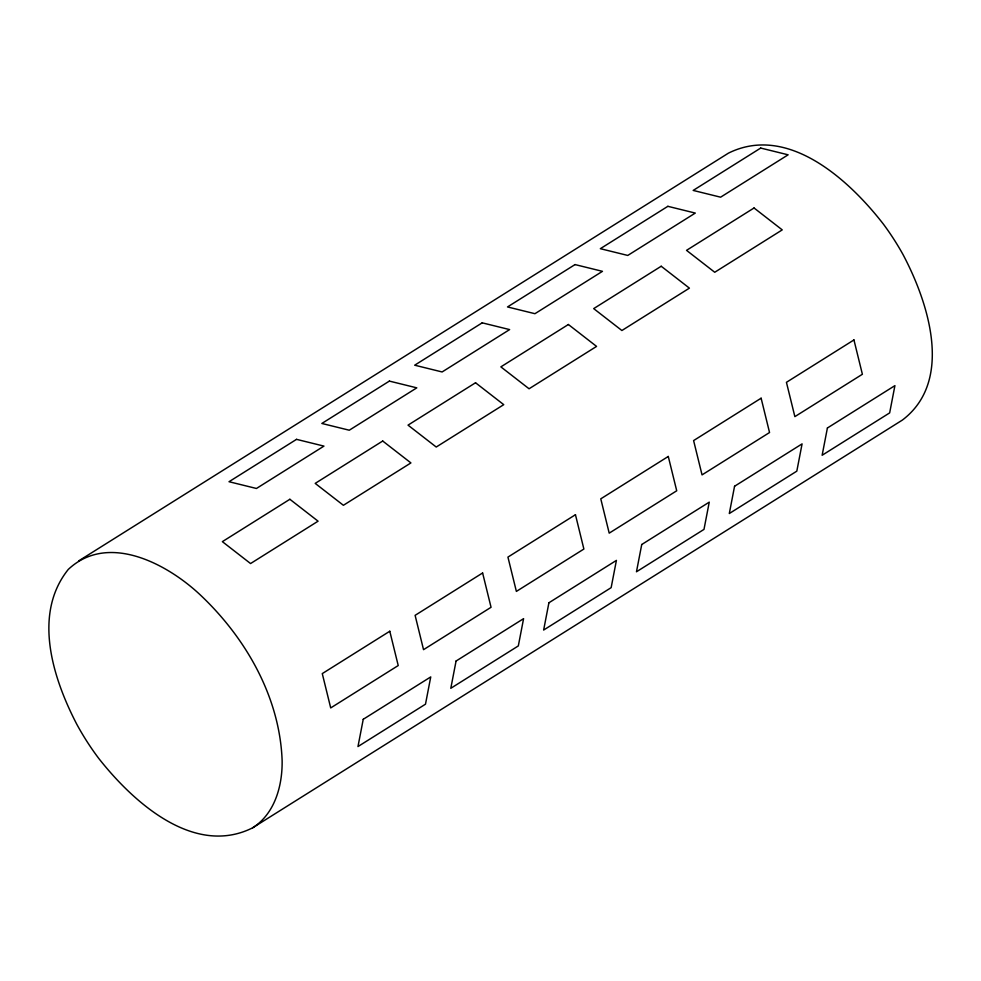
<?xml version="1.0" encoding="UTF-8"?>
<svg xmlns="http://www.w3.org/2000/svg" width="981" height="981" viewBox="0 0 981 981"><rect width="100%" height="100%" fill="white"/><g stroke="black" fill="none" stroke-linecap="round" stroke-linejoin="round"><path stroke-width="1.47" d="M252.546 827.878C274.938 813.776 282.54 785.523 282.123 760.483C279.769 697 245.753 637.785 200.271 594.903C167.236 563.805 107.959 532.119 68.29 569.409C32.263 614.339 53.048 678.693 76.874 724.432A276.9 272.093 19.3 0 0 98.591 758.215C132.643 801.6 193.698 857.186 252.546 827.878L902.385 420.064C954.341 380.677 927.977 301.486 902.888 254.312A277.083 272.264 19.3 0 0 883.476 224.232C849.436 180.259 787.939 123.618 728.454 153.134L78.627 560.936M363.24 719.294L357.979 746.553L425.496 704.174L430.745 676.915L363.24 719.294M456.067 661.035L450.806 688.294L518.324 645.915L523.584 618.655L456.067 661.035M548.906 602.775L543.646 630.035L611.151 587.656L616.411 560.396L548.906 602.775M641.733 544.516L636.473 571.776L703.99 529.397L709.251 502.149L641.733 544.516M734.561 486.257L729.312 513.517L796.817 471.15L802.078 443.89L734.561 486.257M827.4 427.998L822.139 455.258L889.657 412.891L894.917 385.631L827.4 427.998M296.532 439.353L229.027 481.72L256.446 488.477L323.951 446.11L296.532 439.353M389.371 381.094L321.854 423.461L349.273 430.218L416.79 387.851L389.371 381.094M482.198 322.835L414.693 365.202L442.112 371.958L509.617 329.591L482.198 322.835M575.038 264.576L507.52 306.943L534.939 313.699L602.457 271.332L575.038 264.576M667.865 206.317L600.347 248.684L627.766 255.44L695.284 213.073L667.865 206.317M760.704 148.057L693.187 190.424L720.606 197.181L788.123 154.814L760.704 148.057M289.873 499.28L222.368 541.647L250.56 563.548L318.077 521.181L289.873 499.28M382.713 441.021L315.195 483.388L343.399 505.289L410.916 462.922L382.713 441.021M475.54 382.762L408.022 425.129L436.226 447.029L503.744 404.663L475.54 382.762M568.379 324.503L500.862 366.869L529.066 388.77L596.571 346.403L568.379 324.503M661.206 266.243L593.689 308.61L621.893 330.511L689.41 288.144L661.206 266.243M754.046 207.984L686.528 250.351L714.732 272.264L782.237 229.885L754.046 207.984M389.788 631.237L322.271 673.604L330.707 707.926L398.225 665.547L389.788 631.237M482.615 572.978L415.11 615.345L423.534 649.667L491.052 607.288L482.615 572.978M575.455 514.718L507.937 557.098L516.374 591.408L583.879 549.041L575.455 514.718M668.282 456.459L600.777 498.839L609.201 533.149L676.718 490.782L668.282 456.459M761.121 398.2L693.604 440.579L702.04 474.89L769.545 432.523L761.121 398.2M853.948 339.941L786.431 382.32L794.868 416.631L862.385 374.264L853.948 339.941"/></g></svg>
